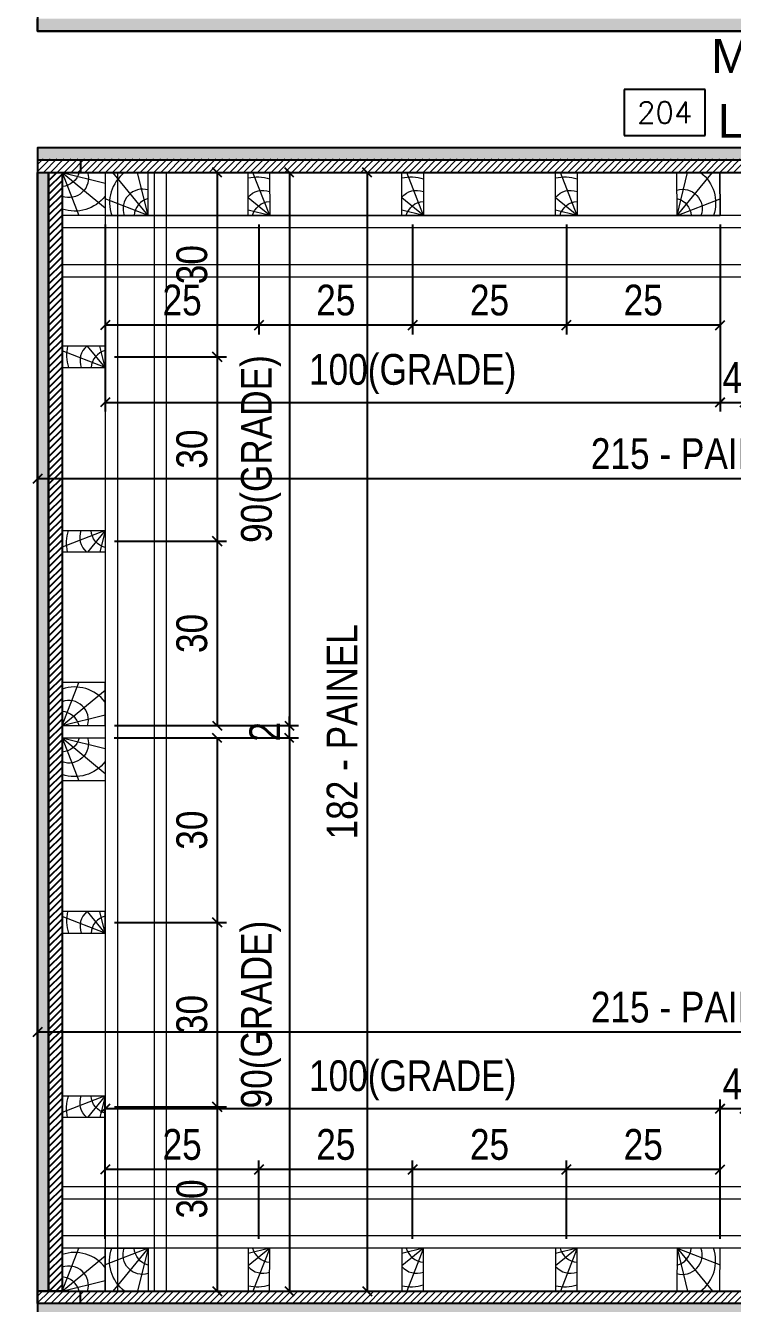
# Model space of a CAD drawing. Extents: x 14400 to 24104, y -21631 to 6985.
# Drawn here: x 22170.6 to 22400.5, y 1348.7 to 1764.5 of the extents above; entities that cross this region are included whole.
import ezdxf
from ezdxf.enums import TextEntityAlignment as Align

# ---------------------------------------------------------------- set-up
doc = ezdxf.new("R2010")
doc.units = 0
for name, color, linetype in [('CHAPA', 1, 'Continuous'), ('COTA', 241, 'Continuous'), ('MEIO_PONT', 93, 'Continuous'), ('MTH-PILAR-SEGUE', 5, 'Continuous'), ('SARRAFO', 251, 'Continuous'), ('TEXTO_GERAL', 7, 'Continuous')]:
    doc.layers.add(name, color=color, linetype=linetype)
for name, color, linetype, lineweight in [('Hachura', 251, 'Continuous', 9), ('Madeira', 126, 'Continuous', 18), ('Perfil Metálico', 224, 'Continuous', 18)]:
    doc.layers.add(name, color=color, linetype=linetype, lineweight=lineweight)
doc.styles.add('ARIAL', font='arial.ttf')
doc.styles.add('COTA TECNICA 2X', font='techl___.ttf', dxfattribs={"height": 10})
doc.styles.add('ROMANS', font='romans.shx')
doc.dimstyles.new('SECAO PILAR', dxfattribs={"dimtxt": 10, "dimasz": 3, "dimexe": 3, "dimexo": 3, "dimgap": 3, "dimtad": 1, "dimdec": 1, "dimlfac": 0.5, "dimzin": 12, "dimdsep": 46, "dimtxsty": 'COTA TECNICA 2X', "dimblk1": 'OBLIQUE', "dimblk2": 'OBLIQUE', "dimsah": 1, "dimcen": 0.9, "dimclrd": 256, "dimclre": 256, "dimclrt": 256, "dimadec": 1, "dimazin": 3, "dimtfac": 1, "dimtdec": 1, "dimtmove": 0, "dimatfit": 3, "dimfxl": 1, "dimtolj": 1, "dimtzin": 12, "dimarcsym": 0})
doc.dimstyles.new('SECÇÃO 2', dxfattribs={"dimtxt": 7, "dimasz": 6, "dimexe": 0.18, "dimexo": 2, "dimgap": -4, "dimtad": 3, "dimdec": 1, "dimlfac": 0.5, "dimzin": 12, "dimdsep": 46, "dimtxsty": 'ROMANS', "dimblk": 'ARCHTICK', "dimcen": 0.09, "dimse1": 1, "dimse2": 1, "dimsd1": 1, "dimsd2": 1, "dimclrd": 180, "dimclre": 5, "dimclrt": 1, "dimadec": 0, "dimazin": 3, "dimtfac": 1, "dimtdec": 1, "dimtofl": 0, "dimtmove": 0, "dimatfit": 3, "dimldrblk": 'ARCHTICK', "dimfxl": 1, "dimtolj": 1, "dimtzin": 0, "dimarcsym": 0})

# ---------------------------------------------------------------- blocks, each defined once
blk = doc.blocks.new('*D1155')
at = {"layer": 'COTA', "color": 180, "lineweight": -2, "transparency": 16777216}
for p, q in [((22391.67, 1743.66), (22365.33, 1743.66)), ((22365.33, 1743.66), (22365.33, 1728.66)), ((22391.67, 1728.66), (22391.67, 1743.66)), ((22365.33, 1728.66), (22391.67, 1728.66))]:
    blk.add_line(p, q, dxfattribs=at)
at = {"layer": 'Defpoints', "color": 0, "transparency": 16777216}
for p in [(22174.5, 1724.66), (22582.5, 1724.66), (22582.5, 1724.66)]:
    blk.add_point(p, dxfattribs=at)
at = {"layer": 'COTA', "color": 1, "transparency": 16777216, "insert": (22378.5, 1736.16), "char_height": 7, "attachment_point": 5, "style": 'ROMANS'}
blk.add_mtext('\\A1;204', dxfattribs=at)
blk = doc.blocks.new('_ArchTick')
at = {"color": 0, "linetype": 'ByBlock', "const_width": 0.15}
blk.add_lwpolyline([(-0.5, -0.5), (0.5, 0.5)], dxfattribs=at)
blk = doc.blocks.new('_Oblique')
at = {"color": 0, "linetype": 'ByBlock', "lineweight": -2}
blk.add_line((-0.5, -0.5), (0.5, 0.5), dxfattribs=at)
blk = doc.blocks.new('*D2408')
at = {"layer": 'COTA', "lineweight": -2, "transparency": 16777216}
for p, q in [((22174.5, 1713.66), (22174.5, 1614)), ((22604.5, 1713.66), (22604.5, 1614)), ((22604.5, 1617), (22174.5, 1617))]:
    blk.add_line(p, q, dxfattribs=at)
at = {"layer": 'Defpoints', "color": 0, "transparency": 16777216}
for p in [(22174.5, 1716.66), (22604.5, 1716.66), (22174.5, 1617)]:
    blk.add_point(p, dxfattribs=at)
at = {"layer": 'COTA', "lineweight": -2, "transparency": 16777216, "xscale": 3, "yscale": 3, "zscale": 3, "rotation": 180}
blk.add_blockref('_Oblique', (22174.5, 1617), dxfattribs=at)
at = {"layer": 'COTA', "lineweight": -2, "transparency": 16777216, "xscale": 3, "yscale": 3, "zscale": 3}
blk.add_blockref('_Oblique', (22604.5, 1617), dxfattribs=at)
at = {"layer": 'COTA', "transparency": 16777216, "insert": (22389.5, 1625.11), "char_height": 10, "attachment_point": 5, "style": 'COTA TECNICA 2X'}
blk.add_mtext('\\A1;215 - PAINEL', dxfattribs=at)
blk = doc.blocks.new('*D2409')
at = {"layer": 'COTA', "lineweight": -2, "transparency": 16777216}
for p, q in [((22185.5, 1716.66), (22284.71, 1716.66)), ((22281.71, 1716.66), (22281.71, 1352.66)), ((22185.5, 1352.66), (22284.71, 1352.66))]:
    blk.add_line(p, q, dxfattribs=at)
at = {"layer": 'Defpoints', "color": 0, "transparency": 16777216}
for p in [(22182.5, 1716.66), (22182.5, 1352.66), (22281.71, 1352.66)]:
    blk.add_point(p, dxfattribs=at)
at = {"layer": 'COTA', "lineweight": -2, "transparency": 16777216, "xscale": 3, "yscale": 3, "zscale": 3}
for p, rotation in [((22281.71, 1716.66), 90), ((22281.71, 1352.66), 270)]:
    blk.add_blockref('_Oblique', p, dxfattribs=dict(at, rotation=rotation))
at = {"layer": 'COTA', "transparency": 16777216, "insert": (22273.61, 1534.66), "char_height": 10, "attachment_point": 5, "rotation": 90, "style": 'COTA TECNICA 2X'}
blk.add_mtext('\\A1;182 - PAINEL', dxfattribs=at)
blk = doc.blocks.new('PONTALETE')
at = {"layer": 'Madeira'}
for q in [(2.71, 7), (7, 5.76), (7, 1.74)]:
    blk.add_line((0, 0), q, dxfattribs=at)
blk.add_lwpolyline([(0, 0), (7, 0), (7, 7), (0, 7)], close=True, dxfattribs=at)
for centre, radius, start, end in [((2.04, 0.06), 6.23, 37.2818, 109.0913), ((1.09, 0.9), 3.19, 343.603, 109.9847), ((-0.21, -0.78), 3.09, 14.6322, 86.0383)]:
    blk.add_arc(centre, radius, start, end, dxfattribs=at)
blk = doc.blocks.new('MEIO PONTALETE')
at = {"layer": 'Madeira'}
for q in [(2.71, 7), (3.5, 2.88), (3.5, 0.87)]:
    blk.add_line((0, 0), q, dxfattribs=at)
blk.add_lwpolyline([(0, 0), (3.5, 0), (3.5, 7), (0, 7)], close=True, dxfattribs=at)
for centre, radius, start, end in [((2.04, 0.06), 6.23, 76.4499, 109.0913), ((1.09, 0.9), 3.19, 40.9063, 109.9847), ((-0.21, -0.78), 3.09, 14.6322, 86.0383)]:
    blk.add_arc(centre, radius, start, end, dxfattribs=at)
blk = doc.blocks.new('*D2410')
at = {"layer": 'COTA', "lineweight": -2, "transparency": 16777216}
for p, q in [((22199.46, 1716.66), (22259.41, 1716.66)), ((22256.41, 1716.66), (22256.41, 1536.66)), ((22199.48, 1536.66), (22259.41, 1536.66))]:
    blk.add_line(p, q, dxfattribs=at)
at = {"layer": 'Defpoints', "color": 0, "transparency": 16777216}
for p in [(22196.46, 1716.66), (22196.48, 1536.66), (22256.41, 1536.66)]:
    blk.add_point(p, dxfattribs=at)
at = {"layer": 'COTA', "lineweight": -2, "transparency": 16777216, "xscale": 3, "yscale": 3, "zscale": 3}
for p, rotation in [((22256.41, 1716.66), 90), ((22256.41, 1536.66), 270)]:
    blk.add_blockref('_Oblique', p, dxfattribs=dict(at, rotation=rotation))
at = {"layer": 'COTA', "transparency": 16777216, "insert": (22247.19, 1626.66), "char_height": 10, "attachment_point": 5, "rotation": 90, "style": 'COTA TECNICA 2X'}
blk.add_mtext('\\A1;90(GRADE)', dxfattribs=at)
blk = doc.blocks.new('*D2411')
at = {"layer": 'COTA', "lineweight": -2, "transparency": 16777216}
for p, q in [((22199.5, 1656.66), (22235.95, 1656.66)), ((22232.95, 1656.66), (22232.95, 1596.66)), ((22199.5, 1596.66), (22235.95, 1596.66))]:
    blk.add_line(p, q, dxfattribs=at)
at = {"layer": 'Defpoints', "color": 0, "transparency": 16777216}
for p in [(22196.5, 1656.66), (22196.5, 1596.66), (22232.95, 1596.66)]:
    blk.add_point(p, dxfattribs=at)
at = {"layer": 'COTA', "lineweight": -2, "transparency": 16777216, "xscale": 3, "yscale": 3, "zscale": 3}
for p, rotation in [((22232.95, 1656.66), 90), ((22232.95, 1596.66), 270)]:
    blk.add_blockref('_Oblique', p, dxfattribs=dict(at, rotation=rotation))
at = {"layer": 'COTA', "transparency": 16777216, "insert": (22224.73, 1626.66), "char_height": 10, "attachment_point": 5, "rotation": 90, "style": 'COTA TECNICA 2X'}
blk.add_mtext('\\A1;30', dxfattribs=at)
blk = doc.blocks.new('*D2412')
at = {"layer": 'COTA', "lineweight": -2, "transparency": 16777216}
for p, q in [((22199.5, 1596.66), (22235.95, 1596.66)), ((22232.95, 1596.66), (22232.95, 1536.66)), ((22199.49, 1536.66), (22235.95, 1536.66))]:
    blk.add_line(p, q, dxfattribs=at)
at = {"layer": 'Defpoints', "color": 0, "transparency": 16777216}
for p in [(22196.5, 1596.66), (22196.49, 1536.66), (22232.95, 1536.66)]:
    blk.add_point(p, dxfattribs=at)
at = {"layer": 'COTA', "lineweight": -2, "transparency": 16777216, "xscale": 3, "yscale": 3, "zscale": 3}
for p, rotation in [((22232.95, 1596.66), 90), ((22232.95, 1536.66), 270)]:
    blk.add_blockref('_Oblique', p, dxfattribs=dict(at, rotation=rotation))
at = {"layer": 'COTA', "transparency": 16777216, "insert": (22224.73, 1566.66), "char_height": 10, "attachment_point": 5, "rotation": 90, "style": 'COTA TECNICA 2X'}
blk.add_mtext('\\A1;30', dxfattribs=at)
blk = doc.blocks.new('*D2413')
at = {"layer": 'COTA', "lineweight": -2, "transparency": 16777216}
for p, q in [((22199.5, 1716.66), (22235.95, 1716.66)), ((22232.95, 1716.66), (22232.95, 1656.66)), ((22199.5, 1656.66), (22235.95, 1656.66))]:
    blk.add_line(p, q, dxfattribs=at)
at = {"layer": 'Defpoints', "color": 0, "transparency": 16777216}
for p in [(22196.5, 1716.66), (22196.5, 1656.66), (22232.95, 1656.66)]:
    blk.add_point(p, dxfattribs=at)
at = {"layer": 'COTA', "lineweight": -2, "transparency": 16777216, "xscale": 3, "yscale": 3, "zscale": 3}
for p, rotation in [((22232.95, 1716.66), 90), ((22232.95, 1656.66), 270)]:
    blk.add_blockref('_Oblique', p, dxfattribs=dict(at, rotation=rotation))
at = {"layer": 'COTA', "transparency": 16777216, "insert": (22224.73, 1686.66), "char_height": 10, "attachment_point": 5, "rotation": 90, "style": 'COTA TECNICA 2X'}
blk.add_mtext('\\A1;30', dxfattribs=at)
blk = doc.blocks.new('*D2414')
at = {"layer": 'COTA', "lineweight": -2, "transparency": 16777216}
for p, q in [((22199.46, 1532.66), (22259.41, 1532.66)), ((22256.41, 1532.66), (22256.41, 1352.66)), ((22199.48, 1352.66), (22259.41, 1352.66))]:
    blk.add_line(p, q, dxfattribs=at)
at = {"layer": 'Defpoints', "color": 0, "transparency": 16777216}
for p in [(22196.46, 1532.66), (22196.48, 1352.66), (22256.41, 1352.66)]:
    blk.add_point(p, dxfattribs=at)
at = {"layer": 'COTA', "lineweight": -2, "transparency": 16777216, "xscale": 3, "yscale": 3, "zscale": 3}
for p, rotation in [((22256.41, 1532.66), 90), ((22256.41, 1352.66), 270)]:
    blk.add_blockref('_Oblique', p, dxfattribs=dict(at, rotation=rotation))
at = {"layer": 'COTA', "transparency": 16777216, "insert": (22247.19, 1442.66), "char_height": 10, "attachment_point": 5, "rotation": 90, "style": 'COTA TECNICA 2X'}
blk.add_mtext('\\A1;90(GRADE)', dxfattribs=at)
blk = doc.blocks.new('*D2415')
at = {"layer": 'COTA', "lineweight": -2, "transparency": 16777216}
for p, q in [((22199.5, 1472.66), (22235.95, 1472.66)), ((22232.95, 1472.66), (22232.95, 1412.66)), ((22199.5, 1412.66), (22235.95, 1412.66))]:
    blk.add_line(p, q, dxfattribs=at)
at = {"layer": 'Defpoints', "color": 0, "transparency": 16777216}
for p in [(22196.5, 1472.66), (22196.5, 1412.66), (22232.95, 1412.66)]:
    blk.add_point(p, dxfattribs=at)
at = {"layer": 'COTA', "lineweight": -2, "transparency": 16777216, "xscale": 3, "yscale": 3, "zscale": 3}
for p, rotation in [((22232.95, 1472.66), 90), ((22232.95, 1412.66), 270)]:
    blk.add_blockref('_Oblique', p, dxfattribs=dict(at, rotation=rotation))
at = {"layer": 'COTA', "transparency": 16777216, "insert": (22224.73, 1442.66), "char_height": 10, "attachment_point": 5, "rotation": 90, "style": 'COTA TECNICA 2X'}
blk.add_mtext('\\A1;30', dxfattribs=at)
blk = doc.blocks.new('*D2416')
at = {"layer": 'COTA', "lineweight": -2, "transparency": 16777216}
for p, q in [((22199.5, 1412.66), (22235.95, 1412.66)), ((22232.95, 1412.66), (22232.95, 1352.66)), ((22199.49, 1352.66), (22235.95, 1352.66))]:
    blk.add_line(p, q, dxfattribs=at)
at = {"layer": 'Defpoints', "color": 0, "transparency": 16777216}
for p in [(22196.5, 1412.66), (22196.49, 1352.66), (22232.95, 1352.66)]:
    blk.add_point(p, dxfattribs=at)
at = {"layer": 'COTA', "lineweight": -2, "transparency": 16777216, "xscale": 3, "yscale": 3, "zscale": 3}
for p, rotation in [((22232.95, 1412.66), 90), ((22232.95, 1352.66), 270)]:
    blk.add_blockref('_Oblique', p, dxfattribs=dict(at, rotation=rotation))
at = {"layer": 'COTA', "transparency": 16777216, "insert": (22224.73, 1382.66), "char_height": 10, "attachment_point": 5, "rotation": 90, "style": 'COTA TECNICA 2X'}
blk.add_mtext('\\A1;30', dxfattribs=at)
blk = doc.blocks.new('*D2417')
at = {"layer": 'COTA', "lineweight": -2, "transparency": 16777216}
for p, q in [((22199.5, 1532.66), (22235.95, 1532.66)), ((22232.95, 1532.66), (22232.95, 1472.66)), ((22199.5, 1472.66), (22235.95, 1472.66))]:
    blk.add_line(p, q, dxfattribs=at)
at = {"layer": 'Defpoints', "color": 0, "transparency": 16777216}
for p in [(22196.5, 1532.66), (22196.5, 1472.66), (22232.95, 1472.66)]:
    blk.add_point(p, dxfattribs=at)
at = {"layer": 'COTA', "lineweight": -2, "transparency": 16777216, "xscale": 3, "yscale": 3, "zscale": 3}
for p, rotation in [((22232.95, 1532.66), 90), ((22232.95, 1472.66), 270)]:
    blk.add_blockref('_Oblique', p, dxfattribs=dict(at, rotation=rotation))
at = {"layer": 'COTA', "transparency": 16777216, "insert": (22224.73, 1502.66), "char_height": 10, "attachment_point": 5, "rotation": 90, "style": 'COTA TECNICA 2X'}
blk.add_mtext('\\A1;30', dxfattribs=at)
blk = doc.blocks.new('*D2428')
at = {"layer": 'COTA', "lineweight": -2, "transparency": 16777216}
for p, q in [((22256.41, 1536.66), (22256.41, 1539.66)), ((22199.49, 1536.66), (22259.41, 1536.66)), ((22256.41, 1532.66), (22256.41, 1536.66)), ((22199.49, 1532.66), (22259.41, 1532.66)), ((22256.41, 1532.66), (22256.41, 1529.66))]:
    blk.add_line(p, q, dxfattribs=at)
at = {"layer": 'Defpoints', "color": 0, "transparency": 16777216}
for p in [(22196.49, 1536.66), (22256.41, 1536.66), (22196.49, 1532.66)]:
    blk.add_point(p, dxfattribs=at)
at = {"layer": 'COTA', "lineweight": -2, "transparency": 16777216, "xscale": 3, "yscale": 3, "zscale": 3}
for p, rotation in [((22256.41, 1536.66), 270), ((22256.41, 1532.66), 90)]:
    blk.add_blockref('_Oblique', p, dxfattribs=dict(at, rotation=rotation))
at = {"layer": 'COTA', "transparency": 16777216, "insert": (22248.41, 1534.66), "char_height": 10, "attachment_point": 5, "rotation": 90, "style": 'COTA TECNICA 2X'}
blk.add_mtext('\\A1;2', dxfattribs=at)
blk = doc.blocks.new('*D2423')
at = {"layer": 'COTA', "lineweight": -2, "transparency": 16777216}
for p, q in [((22346.52, 1699.69), (22346.52, 1663.97)), ((22396.54, 1699.69), (22396.54, 1663.97)), ((22396.54, 1666.97), (22346.52, 1666.97))]:
    blk.add_line(p, q, dxfattribs=at)
at = {"layer": 'Defpoints', "color": 0, "transparency": 16777216}
for p in [(22346.52, 1702.69), (22396.54, 1702.69), (22346.52, 1666.97)]:
    blk.add_point(p, dxfattribs=at)
at = {"layer": 'COTA', "lineweight": -2, "transparency": 16777216, "xscale": 3, "yscale": 3, "zscale": 3, "rotation": 180}
blk.add_blockref('_Oblique', (22346.52, 1666.97), dxfattribs=at)
at = {"layer": 'COTA', "lineweight": -2, "transparency": 16777216, "xscale": 3, "yscale": 3, "zscale": 3}
blk.add_blockref('_Oblique', (22396.54, 1666.97), dxfattribs=at)
at = {"layer": 'COTA', "transparency": 16777216, "insert": (22371.53, 1675.08), "char_height": 10, "attachment_point": 5, "style": 'COTA TECNICA 2X'}
blk.add_mtext('\\A1;25', dxfattribs=at)
blk = doc.blocks.new('*D2424')
at = {"layer": 'COTA', "lineweight": -2, "transparency": 16777216}
for p, q in [((22296.52, 1699.69), (22296.52, 1663.97)), ((22346.52, 1699.69), (22346.52, 1663.97)), ((22346.52, 1666.97), (22296.52, 1666.97))]:
    blk.add_line(p, q, dxfattribs=at)
at = {"layer": 'Defpoints', "color": 0, "transparency": 16777216}
for p in [(22296.52, 1702.69), (22346.52, 1702.69), (22296.52, 1666.97)]:
    blk.add_point(p, dxfattribs=at)
at = {"layer": 'COTA', "lineweight": -2, "transparency": 16777216, "xscale": 3, "yscale": 3, "zscale": 3, "rotation": 180}
blk.add_blockref('_Oblique', (22296.52, 1666.97), dxfattribs=at)
at = {"layer": 'COTA', "lineweight": -2, "transparency": 16777216, "xscale": 3, "yscale": 3, "zscale": 3}
blk.add_blockref('_Oblique', (22346.52, 1666.97), dxfattribs=at)
at = {"layer": 'COTA', "transparency": 16777216, "insert": (22321.52, 1675.08), "char_height": 10, "attachment_point": 5, "style": 'COTA TECNICA 2X'}
blk.add_mtext('\\A1;25', dxfattribs=at)
blk = doc.blocks.new('*D2425')
at = {"layer": 'COTA', "lineweight": -2, "transparency": 16777216}
for p, q in [((22246.52, 1699.69), (22246.52, 1663.97)), ((22296.52, 1699.69), (22296.52, 1663.97)), ((22296.52, 1666.97), (22246.52, 1666.97))]:
    blk.add_line(p, q, dxfattribs=at)
at = {"layer": 'Defpoints', "color": 0, "transparency": 16777216}
for p in [(22246.52, 1702.69), (22296.52, 1702.69), (22246.52, 1666.97)]:
    blk.add_point(p, dxfattribs=at)
at = {"layer": 'COTA', "lineweight": -2, "transparency": 16777216, "xscale": 3, "yscale": 3, "zscale": 3, "rotation": 180}
blk.add_blockref('_Oblique', (22246.52, 1666.97), dxfattribs=at)
at = {"layer": 'COTA', "lineweight": -2, "transparency": 16777216, "xscale": 3, "yscale": 3, "zscale": 3}
blk.add_blockref('_Oblique', (22296.52, 1666.97), dxfattribs=at)
at = {"layer": 'COTA', "transparency": 16777216, "insert": (22271.52, 1675.08), "char_height": 10, "attachment_point": 5, "style": 'COTA TECNICA 2X'}
blk.add_mtext('\\A1;25', dxfattribs=at)
blk = doc.blocks.new('*D2426')
at = {"layer": 'COTA', "lineweight": -2, "transparency": 16777216}
for p, q in [((22196.53, 1699.68), (22196.53, 1638.86)), ((22396.54, 1699.69), (22396.54, 1638.86)), ((22196.53, 1641.86), (22396.54, 1641.86))]:
    blk.add_line(p, q, dxfattribs=at)
at = {"layer": 'Defpoints', "color": 0, "transparency": 16777216}
for p in [(22196.53, 1702.68), (22396.54, 1702.69), (22396.54, 1641.86)]:
    blk.add_point(p, dxfattribs=at)
at = {"layer": 'COTA', "lineweight": -2, "transparency": 16777216, "xscale": 3, "yscale": 3, "zscale": 3, "rotation": 180}
blk.add_blockref('_Oblique', (22196.53, 1641.86), dxfattribs=at)
at = {"layer": 'COTA', "lineweight": -2, "transparency": 16777216, "xscale": 3, "yscale": 3, "zscale": 3}
blk.add_blockref('_Oblique', (22396.54, 1641.86), dxfattribs=at)
at = {"layer": 'COTA', "transparency": 16777216, "insert": (22296.54, 1651.08), "char_height": 10, "attachment_point": 5, "style": 'COTA TECNICA 2X'}
blk.add_mtext('\\A1;100(GRADE)', dxfattribs=at)
blk = doc.blocks.new('*D2427')
at = {"layer": 'COTA', "lineweight": -2, "transparency": 16777216}
for p, q in [((22196.53, 1699.64), (22196.53, 1663.97)), ((22246.52, 1699.69), (22246.52, 1663.97)), ((22246.52, 1666.97), (22196.53, 1666.97))]:
    blk.add_line(p, q, dxfattribs=at)
at = {"layer": 'Defpoints', "color": 0, "transparency": 16777216}
for p in [(22196.53, 1702.64), (22246.52, 1702.69), (22196.53, 1666.97)]:
    blk.add_point(p, dxfattribs=at)
at = {"layer": 'COTA', "lineweight": -2, "transparency": 16777216, "xscale": 3, "yscale": 3, "zscale": 3, "rotation": 180}
blk.add_blockref('_Oblique', (22196.53, 1666.97), dxfattribs=at)
at = {"layer": 'COTA', "lineweight": -2, "transparency": 16777216, "xscale": 3, "yscale": 3, "zscale": 3}
blk.add_blockref('_Oblique', (22246.52, 1666.97), dxfattribs=at)
at = {"layer": 'COTA', "transparency": 16777216, "insert": (22221.53, 1675.08), "char_height": 10, "attachment_point": 5, "style": 'COTA TECNICA 2X'}
blk.add_mtext('\\A1;25', dxfattribs=at)
blk = doc.blocks.new('*D2429')
at = {"layer": 'COTA', "lineweight": -2, "transparency": 16777216}
for p, q in [((22396.51, 1699.66), (22396.51, 1638.86)), ((22404.52, 1699.66), (22404.52, 1638.86)), ((22396.51, 1641.86), (22404.52, 1641.86))]:
    blk.add_line(p, q, dxfattribs=at)
at = {"layer": 'Defpoints', "color": 0, "transparency": 16777216}
for p in [(22396.51, 1702.66), (22404.52, 1702.66), (22404.52, 1641.86)]:
    blk.add_point(p, dxfattribs=at)
at = {"layer": 'COTA', "lineweight": -2, "transparency": 16777216, "xscale": 3, "yscale": 3, "zscale": 3, "rotation": 180}
blk.add_blockref('_Oblique', (22396.51, 1641.86), dxfattribs=at)
at = {"layer": 'COTA', "lineweight": -2, "transparency": 16777216, "xscale": 3, "yscale": 3, "zscale": 3}
blk.add_blockref('_Oblique', (22404.52, 1641.86), dxfattribs=at)
at = {"layer": 'COTA', "transparency": 16777216, "insert": (22400.51, 1649.94), "char_height": 10, "attachment_point": 5, "style": 'COTA TECNICA 2X'}
blk.add_mtext('\\A1;4', dxfattribs=at)
blk = doc.blocks.new('*D2465')
at = {"layer": 'COTA', "lineweight": -2, "transparency": 16777216}
for p, q in [((22174.5, 1355.66), (22174.5, 1439.9)), ((22604.5, 1355.66), (22604.5, 1439.9)), ((22604.5, 1436.9), (22174.5, 1436.9))]:
    blk.add_line(p, q, dxfattribs=at)
at = {"layer": 'Defpoints', "color": 0, "transparency": 16777216}
for p in [(22174.5, 1436.9), (22174.5, 1352.66), (22604.5, 1352.66)]:
    blk.add_point(p, dxfattribs=at)
at = {"layer": 'COTA', "lineweight": -2, "transparency": 16777216, "xscale": 3, "yscale": 3, "zscale": 3, "rotation": 180}
blk.add_blockref('_Oblique', (22174.5, 1436.9), dxfattribs=at)
at = {"layer": 'COTA', "lineweight": -2, "transparency": 16777216, "xscale": 3, "yscale": 3, "zscale": 3}
blk.add_blockref('_Oblique', (22604.5, 1436.9), dxfattribs=at)
at = {"layer": 'COTA', "transparency": 16777216, "insert": (22389.5, 1445.01), "char_height": 10, "attachment_point": 5, "style": 'COTA TECNICA 2X'}
blk.add_mtext('\\A1;215 - PAINEL', dxfattribs=at)
blk = doc.blocks.new('*D2471')
at = {"layer": 'COTA', "lineweight": -2, "transparency": 16777216}
for p, q in [((22346.52, 1369.63), (22346.52, 1395.22)), ((22396.54, 1369.63), (22396.54, 1395.22)), ((22396.54, 1392.22), (22346.52, 1392.22))]:
    blk.add_line(p, q, dxfattribs=at)
at = {"layer": 'Defpoints', "color": 0, "transparency": 16777216}
for p in [(22346.52, 1392.22), (22346.52, 1366.63), (22396.54, 1366.63)]:
    blk.add_point(p, dxfattribs=at)
at = {"layer": 'COTA', "lineweight": -2, "transparency": 16777216, "xscale": 3, "yscale": 3, "zscale": 3, "rotation": 180}
blk.add_blockref('_Oblique', (22346.52, 1392.22), dxfattribs=at)
at = {"layer": 'COTA', "lineweight": -2, "transparency": 16777216, "xscale": 3, "yscale": 3, "zscale": 3}
blk.add_blockref('_Oblique', (22396.54, 1392.22), dxfattribs=at)
at = {"layer": 'COTA', "transparency": 16777216, "insert": (22371.53, 1400.33), "char_height": 10, "attachment_point": 5, "style": 'COTA TECNICA 2X'}
blk.add_mtext('\\A1;25', dxfattribs=at)
blk = doc.blocks.new('*D2472')
at = {"layer": 'COTA', "lineweight": -2, "transparency": 16777216}
for p, q in [((22296.52, 1369.63), (22296.52, 1395.22)), ((22346.52, 1369.63), (22346.52, 1395.22)), ((22346.52, 1392.22), (22296.52, 1392.22))]:
    blk.add_line(p, q, dxfattribs=at)
at = {"layer": 'Defpoints', "color": 0, "transparency": 16777216}
for p in [(22296.52, 1392.22), (22296.52, 1366.63), (22346.52, 1366.63)]:
    blk.add_point(p, dxfattribs=at)
at = {"layer": 'COTA', "lineweight": -2, "transparency": 16777216, "xscale": 3, "yscale": 3, "zscale": 3, "rotation": 180}
blk.add_blockref('_Oblique', (22296.52, 1392.22), dxfattribs=at)
at = {"layer": 'COTA', "lineweight": -2, "transparency": 16777216, "xscale": 3, "yscale": 3, "zscale": 3}
blk.add_blockref('_Oblique', (22346.52, 1392.22), dxfattribs=at)
at = {"layer": 'COTA', "transparency": 16777216, "insert": (22321.52, 1400.33), "char_height": 10, "attachment_point": 5, "style": 'COTA TECNICA 2X'}
blk.add_mtext('\\A1;25', dxfattribs=at)
blk = doc.blocks.new('*D2473')
at = {"layer": 'COTA', "lineweight": -2, "transparency": 16777216}
for p, q in [((22246.52, 1369.63), (22246.52, 1395.22)), ((22296.52, 1369.63), (22296.52, 1395.22)), ((22296.52, 1392.22), (22246.52, 1392.22))]:
    blk.add_line(p, q, dxfattribs=at)
at = {"layer": 'Defpoints', "color": 0, "transparency": 16777216}
for p in [(22246.52, 1392.22), (22246.52, 1366.63), (22296.52, 1366.63)]:
    blk.add_point(p, dxfattribs=at)
at = {"layer": 'COTA', "lineweight": -2, "transparency": 16777216, "xscale": 3, "yscale": 3, "zscale": 3, "rotation": 180}
blk.add_blockref('_Oblique', (22246.52, 1392.22), dxfattribs=at)
at = {"layer": 'COTA', "lineweight": -2, "transparency": 16777216, "xscale": 3, "yscale": 3, "zscale": 3}
blk.add_blockref('_Oblique', (22296.52, 1392.22), dxfattribs=at)
at = {"layer": 'COTA', "transparency": 16777216, "insert": (22271.52, 1400.33), "char_height": 10, "attachment_point": 5, "style": 'COTA TECNICA 2X'}
blk.add_mtext('\\A1;25', dxfattribs=at)
blk = doc.blocks.new('*D2474')
at = {"layer": 'COTA', "lineweight": -2, "transparency": 16777216}
for p, q in [((22196.53, 1369.64), (22196.53, 1415.04)), ((22396.54, 1369.63), (22396.54, 1415.04)), ((22196.53, 1412.04), (22396.54, 1412.04))]:
    blk.add_line(p, q, dxfattribs=at)
at = {"layer": 'Defpoints', "color": 0, "transparency": 16777216}
for p in [(22396.54, 1412.04), (22196.53, 1366.64), (22396.54, 1366.63)]:
    blk.add_point(p, dxfattribs=at)
at = {"layer": 'COTA', "lineweight": -2, "transparency": 16777216, "xscale": 3, "yscale": 3, "zscale": 3, "rotation": 180}
blk.add_blockref('_Oblique', (22196.53, 1412.04), dxfattribs=at)
at = {"layer": 'COTA', "lineweight": -2, "transparency": 16777216, "xscale": 3, "yscale": 3, "zscale": 3}
blk.add_blockref('_Oblique', (22396.54, 1412.04), dxfattribs=at)
at = {"layer": 'COTA', "transparency": 16777216, "insert": (22296.54, 1421.26), "char_height": 10, "attachment_point": 5, "style": 'COTA TECNICA 2X'}
blk.add_mtext('\\A1;100(GRADE)', dxfattribs=at)
blk = doc.blocks.new('*D2475')
at = {"layer": 'COTA', "lineweight": -2, "transparency": 16777216}
for p, q in [((22196.53, 1369.68), (22196.53, 1395.22)), ((22246.52, 1369.63), (22246.52, 1395.22)), ((22246.52, 1392.22), (22196.53, 1392.22))]:
    blk.add_line(p, q, dxfattribs=at)
at = {"layer": 'Defpoints', "color": 0, "transparency": 16777216}
for p in [(22196.53, 1392.22), (22196.53, 1366.68), (22246.52, 1366.63)]:
    blk.add_point(p, dxfattribs=at)
at = {"layer": 'COTA', "lineweight": -2, "transparency": 16777216, "xscale": 3, "yscale": 3, "zscale": 3, "rotation": 180}
blk.add_blockref('_Oblique', (22196.53, 1392.22), dxfattribs=at)
at = {"layer": 'COTA', "lineweight": -2, "transparency": 16777216, "xscale": 3, "yscale": 3, "zscale": 3}
blk.add_blockref('_Oblique', (22246.52, 1392.22), dxfattribs=at)
at = {"layer": 'COTA', "transparency": 16777216, "insert": (22221.53, 1400.33), "char_height": 10, "attachment_point": 5, "style": 'COTA TECNICA 2X'}
blk.add_mtext('\\A1;25', dxfattribs=at)
blk = doc.blocks.new('*D2477')
at = {"layer": 'COTA', "lineweight": -2, "transparency": 16777216}
for p, q in [((22396.51, 1369.66), (22396.51, 1415.04)), ((22404.52, 1369.66), (22404.52, 1415.04)), ((22396.51, 1412.04), (22404.52, 1412.04))]:
    blk.add_line(p, q, dxfattribs=at)
at = {"layer": 'Defpoints', "color": 0, "transparency": 16777216}
for p in [(22404.52, 1412.04), (22396.51, 1366.66), (22404.52, 1366.66)]:
    blk.add_point(p, dxfattribs=at)
at = {"layer": 'COTA', "lineweight": -2, "transparency": 16777216, "xscale": 3, "yscale": 3, "zscale": 3, "rotation": 180}
blk.add_blockref('_Oblique', (22396.51, 1412.04), dxfattribs=at)
at = {"layer": 'COTA', "lineweight": -2, "transparency": 16777216, "xscale": 3, "yscale": 3, "zscale": 3}
blk.add_blockref('_Oblique', (22404.52, 1412.04), dxfattribs=at)
at = {"layer": 'COTA', "transparency": 16777216, "insert": (22400.51, 1420.11), "char_height": 10, "attachment_point": 5, "style": 'COTA TECNICA 2X'}
blk.add_mtext('\\A1;4', dxfattribs=at)

msp = doc.modelspace()

# ---------------------------------------------------------------- hatches: boundary and pattern name
at = {"layer": 'Hachura'}
h = msp.add_hatch(color=256, dxfattribs=at)
h.dxf.hatch_style = 1
h.paths.add_polyline_path([(22604.5, 1766.66), (22604.5, 1762.66), (22174.5, 1762.66), (22174.5, 1766.66)])
h = msp.add_hatch(color=256, dxfattribs=at)
h.dxf.hatch_style = 1
h.paths.add_polyline_path([(22604.5, 1720.66), (22604.5, 1724.66), (22174.5, 1724.66), (22174.5, 1720.66)])
h = msp.add_hatch(dxfattribs=at)
h.set_pattern_fill('ANSI31', color=256, scale=0.5, angle=180, style=0)
h.set_pattern_definition([(225, (12610.5476, -21157.9486), (1.12253202, -1.12253202), [])])
h.paths.add_polyline_path([(22604.5, 1716.66), (22604.5, 1721.06), (22174.5, 1721.06), (22174.5, 1716.66)])
h = msp.add_hatch(color=256, dxfattribs=at)
h.dxf.hatch_style = 1
h.paths.add_polyline_path([(22174.5, 1352.66), (22178.1, 1352.66), (22178.1, 1716.66), (22174.5, 1716.66)])
h = msp.add_hatch(dxfattribs=at)
h.set_pattern_fill('ANSI31', color=256, scale=0.5, angle=180, style=0)
h.set_pattern_definition([(225, (12610.5476, -20740.3486), (1.12253202, -1.12253202), [])])
h.paths.add_polyline_path([(22604.5, 1348.66), (22604.5, 1352.66), (22174.5, 1352.66), (22174.5, 1348.66)])
h = msp.add_hatch(color=256, dxfattribs=at)
h.dxf.hatch_style = 1
h.paths.add_polyline_path([(22604.5, 1344.66), (22604.5, 1348.66), (22174.5, 1348.66), (22174.5, 1344.66)])
at = {"layer": 'SARRAFO'}
h = msp.add_hatch(dxfattribs=at)
h.set_pattern_fill('ANSI31', color=256, scale=0.5, angle=180, style=0)
h.set_pattern_definition([(225, (-1352.9746, -1943.7942), (1.12253202, -1.12253202), [])])
h.paths.add_polyline_path([(22182.5, 1716.66), (22178.1, 1716.66), (22178.1, 1352.66), (22182.5, 1352.66)])

# ---------------------------------------------------------------- linework, layer by layer
at = {"layer": 'CHAPA'}
for points in [[(22604.5, 1766.66), (22604.5, 1762.66), (22174.5, 1762.66), (22174.5, 1766.66)], [(22604.5, 1720.66), (22604.5, 1724.66), (22174.5, 1724.66), (22174.5, 1720.66)]]:
    msp.add_lwpolyline(points, dxfattribs=at)
msp.add_lwpolyline([(22178.1, 1352.66), (22174.5, 1352.66), (22174.5, 1716.66), (22178.1, 1716.66)], close=True, dxfattribs=at)
at = {"layer": 'Madeira'}
msp.add_lwpolyline([(22396.51, 1702.66), (22396.49, 1716.66), (22196.5, 1716.66), (22196.51, 1702.66)], close=True, dxfattribs=at)
at = {"layer": 'MTH-PILAR-SEGUE', "linetype": 'Continuous'}
msp.add_lwpolyline([(22136.5, 1344.66), (22136.5, 1724.66), (21728.5, 1724.66), (21728.5, 1762.66), (22136.5, 1762.66), (22136.5, 2142.66), (21728.5, 2142.66), (21728.5, 2180.66), (22618.5, 2180.66), (22618.5, 2142.66), (22174.5, 2142.66), (22174.5, 1762.66), (22582.5, 1762.66), (22582.5, 1724.66), (22174.5, 1724.66), (22174.5, 1344.66), (22582.5, 1344.66), (22582.5, 1306.66), (21728.5, 1306.66), (21728.5, 1344.66), (22136.5, 1344.66)], dxfattribs=at)
at = {"layer": 'Perfil Metálico'}
for points in [[(22216.5, 1716.67), (22196.5, 1716.67), (22196.49, 1352.66), (22216.49, 1352.66)], [(22200.49, 1352.66), (22212.49, 1352.66), (22212.5, 1716.67), (22200.5, 1716.67)], [(22649.94, 1682.66), (22649.94, 1702.66), (22182.5, 1702.66), (22182.5, 1682.66)], [(22182.5, 1698.66), (22182.5, 1686.66), (22649.94, 1686.66), (22649.94, 1698.66)], [(22649.94, 1386.66), (22649.94, 1366.66), (22182.5, 1366.66), (22182.5, 1386.66)], [(22182.5, 1370.66), (22182.5, 1382.66), (22649.94, 1382.66), (22649.94, 1370.66)]]:
    msp.add_lwpolyline(points, close=True, dxfattribs=at)
at = {"layer": 'SARRAFO'}
for p, q in [((22188.5, 1720.66), (22188.5, 1716.66)), ((22188.5, 1348.66), (22188.5, 1352.66))]:
    msp.add_line(p, q, dxfattribs=at)
for points in [[(22604.5, 1720.66), (22174.5, 1720.66), (22174.5, 1716.66), (22604.5, 1716.66)], [(22182.5, 1716.66), (22182.5, 1352.66), (22178.1, 1352.66), (22178.1, 1716.66)], [(22604.5, 1348.66), (22174.5, 1348.66), (22174.5, 1352.66), (22604.5, 1352.66)]]:
    msp.add_lwpolyline(points, close=True, dxfattribs=at)

# ---------------------------------------------------------------- block references
at = {"layer": 'Madeira'}
for name, p, xscale, yscale, zscale, rotation in [('PONTALETE', (22210.51, 1702.67), 2, 2, 2, 90.06291069689675), ('MEIO PONTALETE', (22250.01, 1702.66), -1.999999997962732, 1.999999997962732, 1.999999997962732, 0.06291069689670081), ('MEIO PONTALETE', (22300.01, 1702.66), -1.999999997962732, 1.999999997962732, 1.999999997962732, 0.06291069689670081), ('MEIO PONTALETE', (22350.01, 1702.66), -1.999999997962732, 1.999999997962732, 1.999999997962732, 0.06291069689670081), ('PONTALETE', (22382.51, 1702.65), -2, 2, 2, 270.0629106968967), ('PONTALETE', (22210.51, 1366.65), -2, 2, 2, 89.93708930310329), ('MEIO PONTALETE', (22250.01, 1366.66), 1.999999997962732, 1.999999997962732, 1.999999997962732, 179.9370893031033), ('MEIO PONTALETE', (22300.01, 1366.66), 1.999999997962732, 1.999999997962732, 1.999999997962732, 179.9370893031033), ('MEIO PONTALETE', (22350.01, 1366.66), 1.999999997962732, 1.999999997962732, 1.999999997962732, 179.9370893031033), ('PONTALETE', (22382.51, 1366.67), 2, 2, 2, 269.9370893031033)]:
    msp.add_blockref(name, p, dxfattribs=dict(at, xscale=xscale, yscale=yscale, zscale=zscale, rotation=rotation))
at = {"layer": 'MEIO_PONT'}
for name, p, xscale, yscale, zscale, rotation in [('PONTALETE', (22182.5, 1716.66), -2, 2, 2, 180), ('MEIO PONTALETE', (22196.5, 1653.16), 1.999999997962732, 1.999999997962732, 1.999999997962732, 90.00000000000001), ('MEIO PONTALETE', (22196.5, 1600.16), -1.999999997962732, 1.999999997962732, 1.999999997962732, 90.00000000000007), ('PONTALETE', (22182.5, 1532.66), -2, 2, 2, 180), ('MEIO PONTALETE', (22196.5, 1469.16), 1.999999997962732, 1.999999997962732, 1.999999997962732, 90.00000000000001), ('MEIO PONTALETE', (22196.5, 1416.16), -1.999999997962732, 1.999999997962732, 1.999999997962732, 90.00000000000007)]:
    msp.add_blockref(name, p, dxfattribs=dict(at, xscale=xscale, yscale=yscale, zscale=zscale, rotation=rotation))
at = {"layer": 'MEIO_PONT', "xscale": 2, "yscale": 2, "zscale": 2}
for p in [(22182.5, 1536.66), (22182.5, 1352.66)]:
    msp.add_blockref('PONTALETE', p, dxfattribs=at)

# ---------------------------------------------------------------- texts
at = {"layer": 'TEXTO_GERAL', "style": 'ARIAL'}
for s, p in [('M', (22400.03, 1754.54)), ('L', (22400.03, 1733.47))]:
    msp.add_text(s, height=11, dxfattribs=at).set_placement(p, align=Align.MIDDLE_CENTER)

# ---------------------------------------------------------------- dimensions: what is measured, and where the dimension line sits
at = {"layer": 'COTA'}
dim = msp.add_linear_dim(base=(22582.5, 1724.66), p1=(22174.5, 1724.66), p2=(22582.5, 1724.66), dimstyle='SECÇÃO 2', dxfattribs=at)
dim.commit()
dim.dimension.update_dxf_attribs({"geometry": '*D1155', "text_midpoint": (22378.5, 1724.66), "dimtype": 160})
for base, p1, p2, angle, text, picture, middle in [((22281.71, 1352.66), (22182.5, 1716.66), (22182.5, 1352.66), 90, '<> - PAINEL', '*D2409', (22273.61, 1534.66)), ((22256.41, 1536.66), (22196.46, 1716.66), (22196.48, 1536.66), 90, '<>(GRADE)', '*D2410', (22247.19, 1626.66)), ((22174.5, 1617), (22604.5, 1716.66), (22174.5, 1716.66), 180, '<> - PAINEL', '*D2408', (22389.5, 1625.11)), ((22396.54, 1641.86), (22196.53, 1702.68), (22396.54, 1702.69), 180, '<>(GRADE)', '*D2426', (22296.54, 1651.08)), ((22256.41, 1352.66), (22196.46, 1532.66), (22196.48, 1352.66), 90, '<>(GRADE)', '*D2414', (22247.19, 1442.66)), ((22174.5, 1436.9), (22604.5, 1352.66), (22174.5, 1352.66), 180, '<> - PAINEL', '*D2465', (22389.5, 1445.01)), ((22396.54, 1412.04), (22196.53, 1366.64), (22396.54, 1366.63), 180, '<>(GRADE)', '*D2474', (22296.54, 1421.26))]:
    dim = msp.add_linear_dim(base=base, p1=p1, p2=p2, angle=angle, text=text, dimstyle='SECAO PILAR', dxfattribs=at)
    dim.commit()
    dim.dimension.update_dxf_attribs({"geometry": picture, "text_midpoint": middle})
for base, p1, p2, angle, picture, middle in [((22232.95, 1656.66), (22196.5, 1716.66), (22196.5, 1656.66), 90, '*D2413', (22224.73, 1686.66)), ((22196.53, 1666.97), (22246.52, 1702.69), (22196.53, 1702.64), 180, '*D2427', (22221.53, 1675.08)), ((22246.52, 1666.97), (22296.52, 1702.69), (22246.52, 1702.69), 180, '*D2425', (22271.52, 1675.08)), ((22296.52, 1666.97), (22346.52, 1702.69), (22296.52, 1702.69), 180, '*D2424', (22321.52, 1675.08)), ((22346.52, 1666.97), (22396.54, 1702.69), (22346.52, 1702.69), 180, '*D2423', (22371.53, 1675.08)), ((22232.95, 1596.66), (22196.5, 1656.66), (22196.5, 1596.66), 90, '*D2411', (22224.73, 1626.66)), ((22232.95, 1536.66), (22196.5, 1596.66), (22196.49, 1536.66), 90, '*D2412', (22224.73, 1566.66)), ((22232.95, 1472.66), (22196.5, 1532.66), (22196.5, 1472.66), 90, '*D2417', (22224.73, 1502.66)), ((22232.95, 1412.66), (22196.5, 1472.66), (22196.5, 1412.66), 90, '*D2415', (22224.73, 1442.66)), ((22232.95, 1352.66), (22196.5, 1412.66), (22196.49, 1352.66), 90, '*D2416', (22224.73, 1382.66)), ((22196.53, 1392.22), (22246.52, 1366.63), (22196.53, 1366.68), 180, '*D2475', (22221.53, 1400.33)), ((22246.52, 1392.22), (22296.52, 1366.63), (22246.52, 1366.63), 180, '*D2473', (22271.52, 1400.33)), ((22296.52, 1392.22), (22346.52, 1366.63), (22296.52, 1366.63), 180, '*D2472', (22321.52, 1400.33)), ((22346.52, 1392.22), (22396.54, 1366.63), (22346.52, 1366.63), 180, '*D2471', (22371.53, 1400.33))]:
    dim = msp.add_linear_dim(base=base, p1=p1, p2=p2, angle=angle, dimstyle='SECAO PILAR', dxfattribs=at)
    dim.commit()
    dim.dimension.update_dxf_attribs({"geometry": picture, "text_midpoint": middle})
for base, p1, p2, angle, picture, middle in [((22404.52, 1641.86), (22396.51, 1702.66), (22404.52, 1702.66), 180, '*D2429', (22400.51, 1641.86)), ((22256.41, 1536.66), (22196.49, 1532.66), (22196.49, 1536.66), 90, '*D2428', (22256.41, 1534.66)), ((22404.52, 1412.04), (22396.51, 1366.66), (22404.52, 1366.66), 180, '*D2477', (22400.51, 1412.04))]:
    dim = msp.add_linear_dim(base=base, p1=p1, p2=p2, angle=angle, dimstyle='SECAO PILAR', dxfattribs=at)
    dim.commit()
    dim.dimension.update_dxf_attribs({"geometry": picture, "text_midpoint": middle, "dimtype": 160})

doc.saveas('drawing.dxf')
